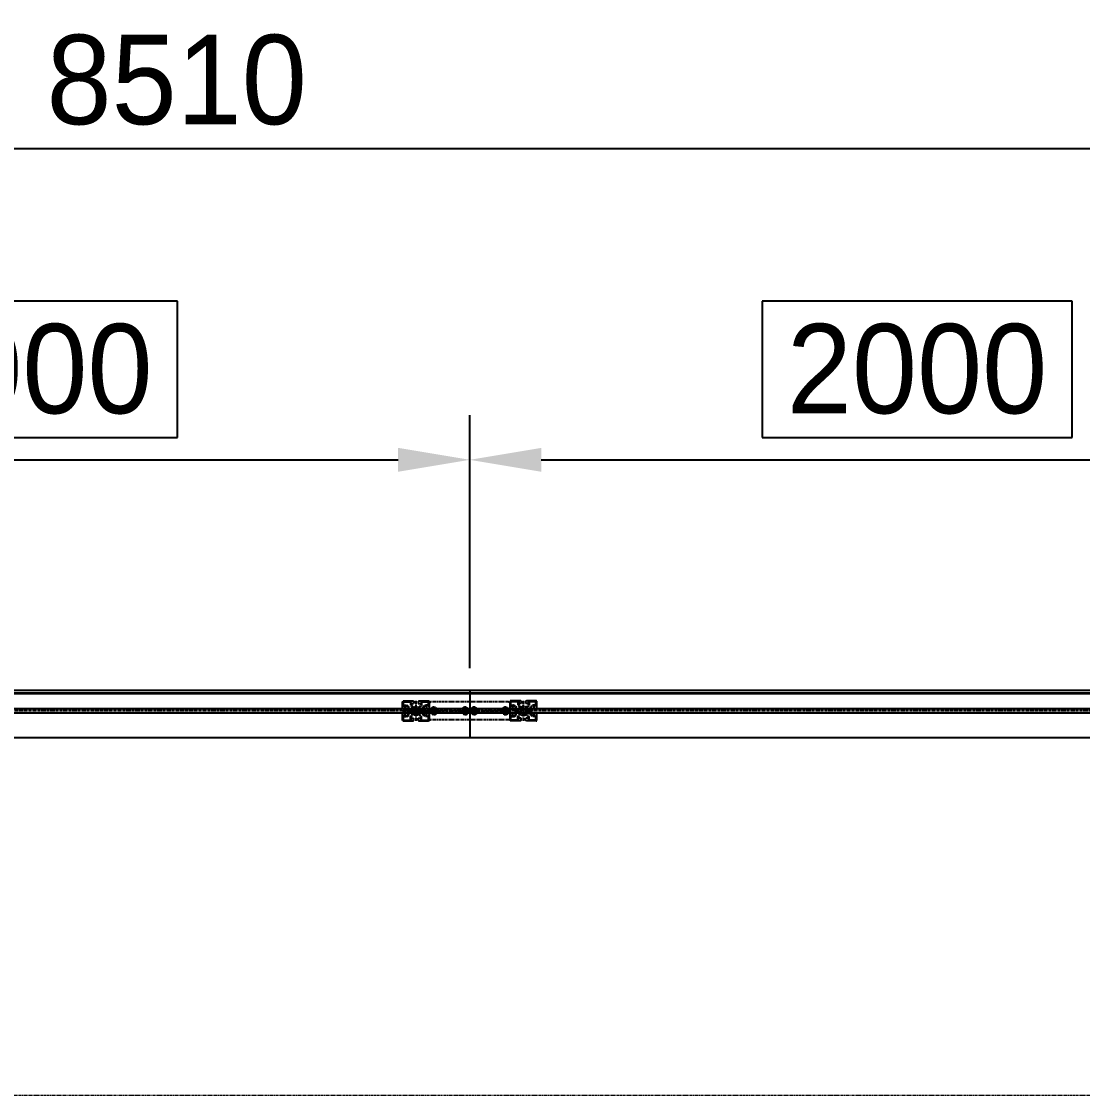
# Model space of a CAD drawing. Header units: inches. Extents: x 0 to 77285, y -118 to 40065.
# Drawn here: x 16463 to 18834, y 30818 to 33220 of the extents above; entities that cross this region are included whole.
import ezdxf

# ---------------------------------------------------------------- set-up
doc = ezdxf.new("R2010")
doc.units = ezdxf.units.IN
doc.header["$LTSCALE"] = 5
doc.header["$MEASUREMENT"] = 0
for name, pattern in [('CENTER', [2, 1.25, -0.25, 0.25, -0.25]), ('HIDDEN', [0.375, 0.25, -0.125]), ('PHANTOM', [2.5, 1.25, -0.25, 0.25, -0.25, 0.25, -0.25])]:
    doc.linetypes.add(name, pattern=pattern)
for name, color, linetype in [('11', 1, 'CENTER'), ('22', 2, 'HIDDEN'), ('66', 6, 'PHANTOM'), ('B', 123, 'Continuous'), ('G', 231, 'Continuous')]:
    doc.layers.add(name, color=color, linetype=linetype)
doc.layers.add('33', color=3, linetype='PHANTOM', lineweight=9)
doc.styles.add('SCI', font='')
doc.styles.get('SCI').set_extended_font_data('Gulim')
doc.dimstyles.new('S', dxfattribs={"dimscale": 100, "dimtxt": 2.5, "dimasz": 2, "dimexe": 1.25, "dimexo": 0.625, "dimgap": -0.625, "dimtad": 1, "dimdec": 8, "dimtxsty": 'SCI', "dimcen": 2.5, "dimclrd": 1, "dimclre": 1, "dimclrt": 7, "dimadec": 8, "dimazin": 2, "dimtfac": 1, "dimtdec": 8, "dimtmove": 0, "dimatfit": 3, "dimfxl": 1, "dimarcsym": 0})
doc.dimstyles.new('SCH', dxfattribs={"dimtxt": 2.5, "dimasz": 2, "dimexe": 1.25, "dimexo": 0.625, "dimtad": 1, "dimdec": 8, "dimtxsty": 'SCI', "dimcen": 2.5, "dimclrd": 4, "dimclre": 4, "dimclrt": 7, "dimadec": 8, "dimazin": 2, "dimtfac": 1, "dimtdec": 8, "dimtmove": 0, "dimatfit": 3, "dimfxl": 1, "dimarcsym": 0})

# ---------------------------------------------------------------- blocks, each defined once
blk = doc.blocks.new('0104-20170619.11435441')
for p, q in [((-30, 6), (-30, 21)), ((-30, 6), (-29, 6)), ((-29, 5), (-29, 6)), ((-29, 5), (-24, 5)), ((-6, 22.5), (-28.5, 22.5)), ((-28, 10.5), (-28, 19.5)), ((-28, 10.5), (-26, 10.5)), ((-10.5, 20.5), (-27, 20.5)), ((-26, 10.5), (-26, 12.5)), ((-26, 12.5), (-20.4, 12.5)), ((-22.4, 12.5), (-24.1, 12.5)), ((-23, 10.5), (-24.1, 10.5)), ((-24, 10.5), (-21, 10.5)), ((-24, 5), (-24, 10.5)), ((-21, 10.5), (-18, 8.5)), ((-20.4, 12.5), (-16, 9.6)), ((-18, -8.5), (-18, 8.5)), ((-16, 1), (-16, 9.6)), ((-16, 1), (-9.9, 1)), ((-10.5, 18.5), (-12.5, 18.5)), ((-12.5, 18.5), (-12.5, 12.9)), ((-12.5, 12.9), (-7.9, 6.1)), ((-10.5, 20.5), (-10.5, 18.5)), ((-10.5, 16.5), (-10.5, 13.5)), ((-5, 16.5), (-10.5, 16.5)), ((-10.5, 13.5), (-6.5, 7.6)), ((-4.9, 1), (-7.4, 1)), ((-6, 22.5), (-6, 21.5)), ((-5, 21.5), (-6, 21.5)), ((-4.2, 2.8), (-6, 4.5)), ((-5, 21.5), (-5, 16.5)), ((-2.8, 4.2), (-4.5, 6)), ((-1, 4.9), (-1, 7.4)), ((1, 4.9), (1, 7.4)), ((2.8, 4.2), (4.5, 6)), ((4.2, 2.8), (6, 4.5)), ((4.9, 1), (7.4, 1)), ((5, 21.5), (5, 16.5)), ((6, 21.5), (5, 21.5)), ((10.5, 16.5), (5, 16.5)), ((6, 22.5), (6, 21.5)), ((28.5, 22.5), (6, 22.5)), ((10.5, 13.5), (6.5, 7.6)), ((12.5, 12.9), (7.9, 6.1)), ((9.9, 1), (16, 1)), ((10.5, 20.5), (10.5, 18.5)), ((27, 20.5), (10.5, 20.5)), ((12.5, 18.5), (10.5, 18.5)), ((10.5, 16.5), (10.5, 13.5)), ((12.5, 18.5), (12.5, 12.9)), ((20.4, 12.5), (16, 9.6)), ((16, 1), (16, 9.6)), ((21, 10.5), (18, 8.5)), ((18, -8.5), (18, 8.5)), ((26, 12.5), (20.4, 12.5)), ((24, 10.5), (21, 10.5)), ((24, 5), (24, 10.5)), ((29, 5), (24, 5)), ((26, 10.5), (26, 12.5)), ((28, 10.5), (26, 10.5)), ((28, 10.5), (28, 19.5)), ((29, 5), (29, 6)), ((30, 6), (29, 6)), ((30, 6), (30, 21)), ((-30, -21), (-30, -6)), ((-30, -6), (-29, -6)), ((-29, -6), (-29, -5)), ((-29, -5), (-24, -5)), ((-6, -22.5), (-28.5, -22.5)), ((-28, -19.5), (-28, -10.5)), ((-28, -10.5), (-26, -10.5)), ((-10.5, -20.5), (-27, -20.5)), ((-26, -12.5), (-26, -10.5)), ((-26, -12.5), (-20.4, -12.5)), ((-24, -10.5), (-24, -5)), ((-24, -10.5), (-21, -10.5)), ((-21, -10.5), (-18, -8.5)), ((-20.4, -12.5), (-16, -9.6)), ((-16, -9.6), (-16, -1)), ((-16, -1), (-9.9, -1)), ((-12.5, -12.9), (-7.9, -6.1)), ((-12.5, -18.5), (-12.5, -12.9)), ((-10.5, -18.5), (-12.5, -18.5)), ((-10.5, -13.5), (-6.5, -7.6)), ((-10.5, -16.5), (-10.5, -13.5)), ((-5, -16.5), (-10.5, -16.5)), ((-10.5, -20.5), (-10.5, -18.5)), ((-4.9, -1), (-7.4, -1)), ((-4.2, -2.8), (-6, -4.5)), ((-6, -22.5), (-6, -21.5)), ((-5, -21.5), (-6, -21.5)), ((-5, -21.5), (-5, -16.5)), ((-2.8, -4.2), (-4.5, -6)), ((-1, -4.9), (-1, -7.4)), ((1, -4.9), (1, -7.4)), ((2.8, -4.2), (4.5, -6)), ((4.2, -2.8), (6, -4.5)), ((4.9, -1), (7.4, -1)), ((5, -21.5), (5, -16.5)), ((10.5, -16.5), (5, -16.5)), ((6, -21.5), (5, -21.5)), ((6, -22.5), (6, -21.5)), ((28.5, -22.5), (6, -22.5)), ((10.5, -13.5), (6.5, -7.6)), ((12.5, -12.9), (7.9, -6.1)), ((9.9, -1), (16, -1)), ((10.5, -16.5), (10.5, -13.5)), ((12.5, -18.5), (10.5, -18.5)), ((10.5, -20.5), (10.5, -18.5)), ((27, -20.5), (10.5, -20.5)), ((12.5, -18.5), (12.5, -12.9)), ((16, -9.6), (16, -1)), ((20.4, -12.5), (16, -9.6)), ((21, -10.5), (18, -8.5)), ((26, -12.5), (20.4, -12.5)), ((24, -10.5), (21, -10.5)), ((24, -10.5), (24, -5)), ((29, -5), (24, -5)), ((26, -12.5), (26, -10.5)), ((28, -10.5), (26, -10.5)), ((28, -19.5), (28, -10.5)), ((29, -6), (29, -5)), ((30, -6), (29, -6)), ((30, -21), (30, -6))]:
    blk.add_line(p, q)
for centre, radius, start, end in [((-28.5, 21), 1.5, 90, 180), ((-27, 19.5), 1, 90, 180), ((0, 0), 10, 142.644, 174.2608), ((0, 0), 7.5, 172.3377, 187.6623), ((0, 0), 10, 49.1403, 130.8597), ((0, 0), 7.5, 127.3377, 142.6623), ((0, 0), 5, 146.537, 168.463), ((0, 0), 5, 101.537, 123.463), ((0, 0), 7.5, 82.3377, 97.6623), ((0, 0), 5, 56.537, 78.463), ((0, 0), 5, 11.537, 33.463), ((0, 0), 7.5, 37.3377, 52.6623), ((0, 0), 7.5, 352.3377, 7.6623), ((0, 0), 10, 5.7392, 39.0281), ((0, 0), 10, 5.7392, 37.356), ((27, 19.5), 1, 0, 90), ((28.5, 21), 1.5, 0, 90), ((-28.5, -21), 1.5, 180, 270), ((-27, -19.5), 1, 180, 270), ((0, 0), 10, 185.7392, 217.356), ((0, 0), 10, 229.1403, 309.2607), ((0, 0), 7.5, 217.3377, 232.6623), ((0, 0), 5, 191.537, 213.463), ((0, 0), 10, 243.4796, 310.8597), ((0, 0), 5, 236.537, 258.463), ((0, 0), 7.5, 262.3377, 277.6623), ((0, 0), 5, 281.537, 303.463), ((0, 0), 5, 326.537, 348.463), ((0, 0), 7.5, 307.3377, 322.6623), ((0, 0), 10, 320.9719, 354.2608), ((0, 0), 10, 322.644, 354.2608), ((27, -19.5), 1, 270, 0), ((28.5, -21), 1.5, 270, 0)]:
    blk.add_arc(centre, radius, start, end)
at = {"layer": '11'}
for p, q in [((0, -22.5), (0, 22.5)), ((30, 0), (-30, 0))]:
    blk.add_line(p, q, dxfattribs=at)
blk = doc.blocks.new('A$C8f69a4f7')
at = {"color": 7}
blk.add_line((0, 45.5), (0, -60), dxfattribs=at)
at = {"layer": '11'}
blk.add_line((93.4, 0), (-93.4, 0), dxfattribs=at)
at = {"layer": '66'}
for p, q in [((-90, -17), (-90, 17)), ((-87.5, 0), (-83.8, 6.5)), ((-83.8, -6.5), (-87.5, 0)), ((-87, 20), (87, 20)), ((-76.2, 6.5), (-83.8, 6.5)), ((-80, -7.3), (-80, 7.3)), ((-80, -7), (-80, 7)), ((-76.2, 6.5), (-72.5, 0)), ((-72.5, 0), (-76.2, -6.5)), ((-17.5, 0), (-13.8, 6.5)), ((-13.8, -6.5), (-17.5, 0)), ((-6.2, 6.5), (-13.8, 6.5)), ((-10, -7.3), (-10, 7.3)), ((-10, -7), (-10, 7)), ((-6.2, 6.5), (-2.5, 0)), ((-2.5, 0), (-6.2, -6.5)), ((2.5, 0), (6.2, 6.5)), ((6.2, -6.5), (2.5, 0)), ((13.8, 6.5), (6.2, 6.5)), ((10, -7.3), (10, 7.3)), ((10, -7), (10, 7)), ((13.8, 6.5), (17.5, 0)), ((17.5, 0), (13.8, -6.5)), ((72.5, 0), (76.2, 6.5)), ((76.2, -6.5), (72.5, 0)), ((83.8, 6.5), (76.2, 6.5)), ((80, -7.3), (80, 7.3)), ((80, -7), (80, 7)), ((83.8, 6.5), (87.5, 0)), ((87.5, 0), (83.8, -6.5)), ((90, -17), (90, 17)), ((-87, -20), (87, -20)), ((-76.2, -6.5), (-83.8, -6.5)), ((-6.2, -6.5), (-13.8, -6.5)), ((13.8, -6.5), (6.2, -6.5)), ((83.8, -6.5), (76.2, -6.5))]:
    blk.add_line(p, q, dxfattribs=at)
for centre, radius in [((-80, 0), 8.25), ((-80, 0), 6.5), ((-80, 0), 4.5), ((-80, 0), 4), ((-80, 0), 3.2), ((-10, 0), 8.25), ((-10, 0), 6.5), ((-10, 0), 4.5), ((-10, 0), 4), ((-10, 0), 3.2), ((10, 0), 8.25), ((10, 0), 6.5), ((10, 0), 4.5), ((10, 0), 4), ((10, 0), 3.2), ((80, 0), 8.25), ((80, 0), 6.5), ((80, 0), 4.5), ((80, 0), 4), ((80, 0), 3.2)]:
    blk.add_circle(centre, radius, dxfattribs=at)
for centre, start, end in [((-87, 17), 90, 180), ((87, 17), 0, 90), ((-87, -17), 180, 270), ((87, -17), 270, 0)]:
    blk.add_arc(centre, 3, start, end, dxfattribs=at)
at = {"layer": '22', "xscale": -1}
blk.add_blockref('0104-20170619.11435441', (-120, 0), dxfattribs=at)
at = {"layer": '22'}
blk.add_blockref('0104-20170619.11435441', (120, 0), dxfattribs=at)
blk = doc.blocks.new('A$C8682869c')
for p, q in [((-1170, -7), (-9230, -7)), ((-1170, -40.5), (-9230, -40.5)), ((-1170, -50.5), (-9230, -50.5)), ((-1170, -105.5), (-9230, -105.5))]:
    blk.add_line(p, q)
at = {"layer": '11'}
blk.add_line((-1170, -45.5), (-9230, -45.5), dxfattribs=at)
at = {"layer": 'B'}
blk.add_line((-1170, -5.5), (-9230, -5.5), dxfattribs=at)
at = {"layer": 'G'}
blk.add_line((-1170, 0), (-9230, 0), dxfattribs=at)
at = {"xscale": -1}
blk.add_blockref('A$C8f69a4f7', (-4600, -45.5), dxfattribs=at)
at = {"layer": '22', "xscale": -1}
blk.add_blockref('0104-20170619.11435441', (-4720, -45.5), dxfattribs=at)
at = {"layer": '22'}
blk.add_blockref('0104-20170619.11435441', (-4480, -45.5), dxfattribs=at)
blk = doc.blocks.new('*D398')
at = {"color": 1, "lineweight": -2, "transparency": 16777216}
for p, q in [((16811.3, 32594.9), (16118, 32594.9)), ((16118, 32594.9), (16118, 32289.9)), ((16811.3, 32289.9), (16811.3, 32594.9)), ((15464.6, 31774), (15464.6, 32339.9)), ((17464.6, 31774), (17464.6, 32339.9)), ((16118, 32289.9), (16811.3, 32289.9)), ((15624.6, 32239.9), (17304.6, 32239.9))]:
    blk.add_line(p, q, dxfattribs=at)
at = {"color": 1, "transparency": 16777216}
for points in [[(15624.6, 32266.6), (15624.6, 32213.2), (15464.6, 32239.9)], [(17304.6, 32266.6), (17304.6, 32213.2), (17464.6, 32239.9)]]:
    blk.add_solid(points, dxfattribs=at)
at = {"layer": 'Defpoints', "color": 0, "transparency": 16777216}
for p in [(17464.6, 32239.9), (15464.6, 31724), (17464.6, 31724)]:
    blk.add_point(p, dxfattribs=at)
at = {"color": 7, "transparency": 16777216, "insert": (16464.6, 32442.4), "char_height": 200, "attachment_point": 5, "style": 'SCI'}
blk.add_mtext('2000', dxfattribs=at)
blk = doc.blocks.new('*D399')
at = {"color": 1, "lineweight": -2, "transparency": 16777216}
for p, q in [((18811.3, 32594.9), (18118, 32594.9)), ((18118, 32594.9), (18118, 32289.9)), ((18811.3, 32289.9), (18811.3, 32594.9)), ((17464.6, 31774), (17464.6, 32339.9)), ((19464.6, 31768.5), (19464.6, 32339.9)), ((18118, 32289.9), (18811.3, 32289.9)), ((17624.6, 32239.9), (19304.6, 32239.9))]:
    blk.add_line(p, q, dxfattribs=at)
at = {"color": 1, "transparency": 16777216}
for points in [[(17624.6, 32266.6), (17624.6, 32213.2), (17464.6, 32239.9)], [(19304.6, 32266.6), (19304.6, 32213.2), (19464.6, 32239.9)]]:
    blk.add_solid(points, dxfattribs=at)
at = {"layer": 'Defpoints', "color": 0, "transparency": 16777216}
for p in [(19464.6, 32239.9), (17464.6, 31724), (19464.6, 31718.5)]:
    blk.add_point(p, dxfattribs=at)
at = {"color": 7, "transparency": 16777216, "insert": (18464.6, 32442.4), "char_height": 200, "attachment_point": 5, "style": 'SCI'}
blk.add_mtext('2000', dxfattribs=at)
blk = doc.blocks.new('*D406')
at = {"color": 4, "lineweight": -2, "transparency": 16777216}
for p, q in [((12554.6, 31774), (12554.6, 33036)), ((21064.6, 31774), (21064.6, 33036)), ((12714.6, 32936), (20904.6, 32936))]:
    blk.add_line(p, q, dxfattribs=at)
at = {"color": 4, "transparency": 16777216}
for points in [[(12714.6, 32962.6), (12714.6, 32909.3), (12554.6, 32936)], [(20904.6, 32962.6), (20904.6, 32909.3), (21064.6, 32936)]]:
    blk.add_solid(points, dxfattribs=at)
at = {"layer": 'Defpoints', "color": 0, "transparency": 16777216}
for p in [(21064.6, 32936), (12554.6, 31724), (21064.6, 31724)]:
    blk.add_point(p, dxfattribs=at)
at = {"color": 7, "transparency": 16777216, "insert": (16809.6, 33088.8), "char_height": 200, "attachment_point": 5, "style": 'SCI'}
blk.add_mtext('8510', dxfattribs=at)

msp = doc.modelspace()

# ---------------------------------------------------------------- linework, layer by layer
at = {"layer": '33'}
msp.add_line((38024.6497809, 30818.46513729), (12454.6497809, 30818.46513729), dxfattribs=at)

# ---------------------------------------------------------------- block references
msp.add_blockref('A$C8682869c', (22064.6497809, 31723.96513729))

# ---------------------------------------------------------------- dimensions: what is measured, and where the dimension line sits
for base, p1, p2, dimstyle, picture, middle in [((21064.649780898, 32935.9761583659), (12554.649780898, 31723.9651372948), (21064.649780898, 31723.9651372948), 'SCH', '*D406', (16809.649780898, 33088.7724300037)), ((17464.649780898, 32239.8846013014), (15464.649780898, 31723.9651372948), (17464.649780898, 31723.9651372948), 'S', '*D398', (16464.649780898, 32442.4145613547)), ((19464.649780898, 32239.8846013014), (17464.649780898, 31723.9651372948), (19464.649780898, 31718.4651372948), 'S', '*D399', (18464.649780898, 32442.4145613547))]:
    dim = msp.add_linear_dim(base=base, p1=p1, p2=p2, dimstyle=dimstyle, override={"dimscale": 80})
    dim.commit()
    dim.dimension.update_dxf_attribs({"geometry": picture, "text_midpoint": middle})

doc.saveas('drawing.dxf')
